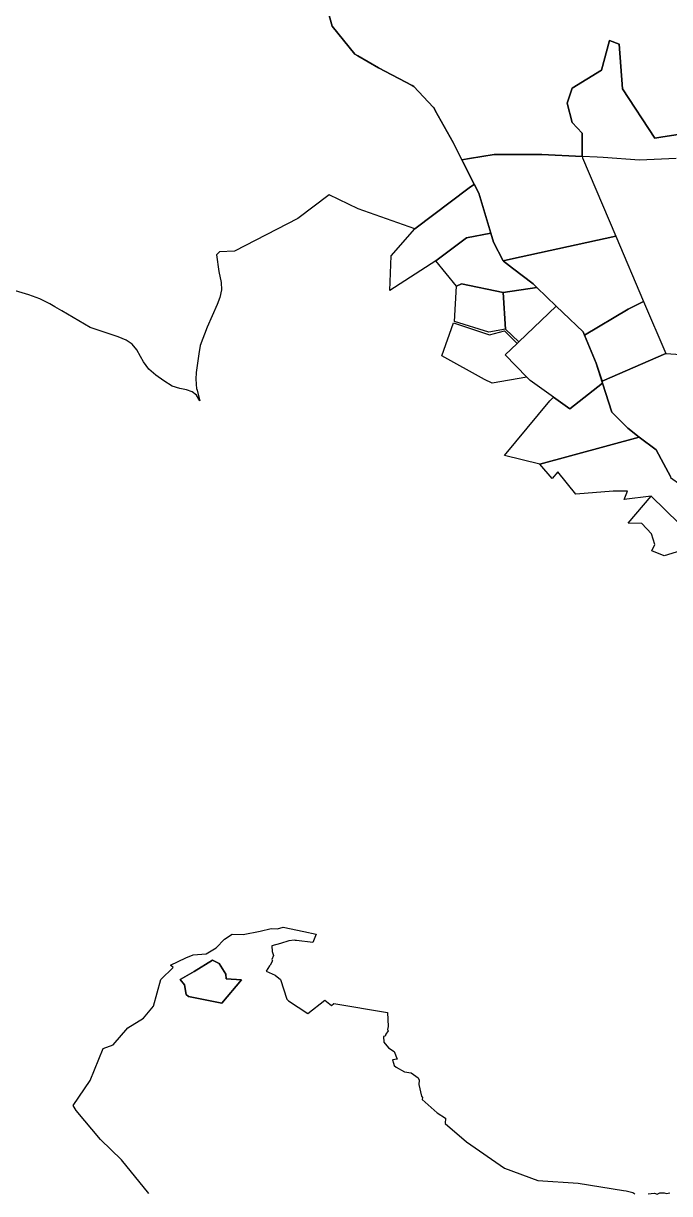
# Model space of a CAD drawing. Extents: x 542592 to 549536, y 1840490 to 1846308.
# Drawn here: x 545095 to 545995, y 1841884 to 1843515 of the extents above; entities that cross this region are included whole.
import ezdxf

# ---------------------------------------------------------------- set-up
doc = ezdxf.new("R2010")
doc.units = 0
doc.layers.add('Level 10', color=7, linetype='Continuous')

msp = doc.modelspace()

# ---------------------------------------------------------------- linework, layer by layer
at = {"layer": 'Level 10'}
for points in [[(545519.3367, 1843531.0397), (545524.89, 1843511.32), (545556.67, 1843472.38), (545560.6273, 1843470.061), (545589.23, 1843453.3), (545636.1282, 1843428.3225), (545638.48, 1843427.07), (545665.7072, 1843398.266), (545666.28, 1843397.66), (545668.4047, 1843393.8465), (545693.29, 1843349.18), (545705.53, 1843324.95), (545706.9072, 1843322.2243), (545722.6791, 1843291.0093), (545721.4691, 1843290.1019), (545721.47, 1843290.1), (545715.7615, 1843285.8188), (545640, 1843229), (545561.14, 1843256.62), (545520.48, 1843275.99), (545476.93, 1843243.06), (545388.93, 1843197.48), (545368.24, 1843196.75), (545364.03, 1843192.61), (545366.89, 1843169.51), (545370.53, 1843153.97), (545370.94, 1843143.81), (545368.64, 1843133.08), (545364.81, 1843123.24), (545350.88, 1843091.73), (545340.91, 1843065.98), (545339.47, 1843054.39), (545335.7, 1843028.63), (545335.08, 1843019.12), (545335.36, 1843012.86), (545336.2269, 1843005.5106), (545336.26, 1843005.23), (545340.5867, 1842988.9423), (545336.09, 1842996.97), (545329.9, 1843001.45), (545322.21, 1843004.21), (545312.81, 1843006.09), (545302.24, 1843009.73), (545290.65, 1843016.87), (545279.46, 1843024.73), (545269.59, 1843033.42), (545262.24, 1843043.38), (545258.22, 1843051.09), (545252.97, 1843060.26), (545246.3, 1843067.83), (545238.25, 1843073.41), (545227.14, 1843078.32), (545200.67, 1843087.03), (545187.75, 1843091.14), (545148.4, 1843114.28), (545138.78, 1843120.24), (545131.8, 1843124.14), (545117.67, 1843131.06), (545102.44, 1843136.79), (545083.81, 1843142.29)], [(546228.18, 1843394.55), (545982.4, 1843356.31), (545974, 1843355), (545928.89, 1843424.01), (545924.61, 1843486.27), (545911, 1843491), (545900, 1843450), (545859, 1843425), (545852, 1843404), (545859, 1843377), (545873, 1843362), (545872.72, 1843329.53), (545816.87, 1843332.48), (545750.27, 1843332.48), (545716.0905, 1843326.7274), (545705.53, 1843324.95), (545693.29, 1843349.18), (545668.4047, 1843393.8465), (545666.28, 1843397.66), (545665.7072, 1843398.266), (545638.48, 1843427.07), (545636.1282, 1843428.3225), (545589.23, 1843453.3), (545560.6273, 1843470.061), (545556.67, 1843472.38), (545524.89, 1843511.32), (545519.3367, 1843531.0397)], [(546003.93, 1843327.01), (545952.75, 1843324.37), (545902.36, 1843327.97), (545893.6999, 1843328.4258), (545872.72, 1843329.53), (545873, 1843362), (545859, 1843377), (545852, 1843404), (545859, 1843425), (545900, 1843450), (545911, 1843491), (545924.61, 1843486.27), (545928.89, 1843424.01), (545974, 1843355), (545982.4, 1843356.31), (546228.18, 1843394.55)], [(545995.91, 1842883.43), (545986.2633, 1842901.5814), (545976.06, 1842920.78), (545952.5057, 1842938.6888), (545952.51, 1842938.69), (545936.34, 1842950.98), (545914.1, 1842973.24), (545901.36, 1843013.83), (545892.65, 1843041.59), (545900.6, 1843016.27), (545989.24, 1843055.08), (546052, 1843051.09)], [(545269.88, 1841884.34), (545231.37, 1841931.39), (545202.21, 1841959.53), (545168.67, 1842000), (545164.5, 1842007.2), (545187.99, 1842042.05), (545206.25, 1842086.34), (545219.93, 1842091.72), (545240.33, 1842115.24), (545262.36, 1842128.62), (545275.97, 1842145.43), (545286.33, 1842182.54), (545303.32, 1842199.32), (545299.9295, 1842202.9025), (545321.02, 1842212.92), (545331.17, 1842217.11), (545349.27, 1842218.31), (545363.54, 1842226.84), (545375.19, 1842239.02), (545385.59, 1842246), (545401.13, 1842245.53), (545424.48, 1842249.85), (545440, 1842253.77), (545448.88, 1842253.22), (545456.67, 1842255.8), (545485.53, 1842249.83), (545502.58, 1842245.95), (545498.19, 1842234.48), (545475.07, 1842237.12), (545473.68, 1842237.26), (545472.35, 1842237.57), (545464.38, 1842236.81), (545452.76, 1842233.02), (545441.04, 1842229.82), (545441.57, 1842221.7), (545443.32, 1842215.99), (545440.9, 1842210.46), (545442.01, 1842208.93), (545438.55, 1842202.71), (545437.65, 1842201.61), (545432.82, 1842194.32), (545445.39, 1842188.81), (545452.85, 1842182.68), (545461.66, 1842155.4), (545463.93, 1842153.18), (545490.81, 1842135.46), (545514.76, 1842153.82), (545524.14, 1842146.66), (545527.02, 1842149.2), (545601.69, 1842136.94), (545602.84, 1842117.04), (545601.94, 1842112.94), (545602.91, 1842111.35), (545599.41, 1842106.41), (545598.71, 1842103.64), (545596.36, 1842103.1), (545596.9, 1842095.17), (545603.22, 1842087.58), (545611.26, 1842082.27), (545615.34, 1842071.59), (545609.11, 1842070.63), (545610.12, 1842066.26), (545611.33, 1842062.85), (545613.84, 1842060.66), (545625.7, 1842053.82), (545634.69, 1842052.75), (545644.63, 1842045.62), (545646.07, 1842042.65), (545645.56, 1842036.44), (545649.12, 1842020.08), (545650.53, 1842018.17), (545650.38, 1842015.58), (545670.98, 1841996.72), (545682.75, 1841989.62), (545682, 1841981.84), (545711.89, 1841956.3), (545764.69, 1841919.95), (545811.2, 1841902.51), (545867.59, 1841898.88), (545930.36, 1841888.54), (545934.01, 1841888.25), (545943.56, 1841885.82), (545946.06, 1841883.94)], [(545964.8, 1841883.91), (545968.89, 1841884.58), (545973.56, 1841885.19), (545977.4, 1841883.81), (545981.18, 1841885.23), (545987.26, 1841885.51), (545990.46, 1841884.54), (545995.16, 1841885.21)]]:
    msp.add_lwpolyline(points, dxfattribs=at)
for points in [[(545772.9372, 1843186.4284), (545762.9837, 1843184.2608), (545749.69, 1843210.09), (545745.8574, 1843222.7695), (545745.86, 1843222.77), (545729.03, 1843278.44), (545722.6791, 1843291.0093), (545706.9072, 1843322.2243), (545705.53, 1843324.95), (545716.0905, 1843326.7274), (545750.27, 1843332.48), (545816.87, 1843332.48), (545872.72, 1843329.53), (545873.4739, 1843327.7543), (545919.89, 1843218.43)], [(545745.86, 1843222.77), (545745.8574, 1843222.7695), (545712, 1843216), (545669, 1843184), (545605, 1843143), (545607, 1843191), (545640, 1843229), (545715.7615, 1843285.8188), (545721.47, 1843290.1), (545721.4691, 1843290.1019), (545722.6791, 1843291.0093), (545729.03, 1843278.44)], [(545809.9064, 1843146.8595), (545763, 1843140), (545705, 1843152), (545698, 1843149), (545669, 1843184), (545712, 1843216), (545745.8574, 1843222.7695), (545749.69, 1843210.09), (545762.9837, 1843184.2608), (545763.19, 1843183.86), (545776.0939, 1843173.9275), (545804.49, 1843152.07), (545809.91, 1843146.86)], [(545919.89, 1843218.43), (545958.43, 1843127.64), (545937.18, 1843116.96), (545876.3346, 1843080.6327), (545874.38, 1843085.31), (545845.8, 1843112.33), (545836.8651, 1843120.9253), (545836.87, 1843120.93), (545809.91, 1843146.86), (545804.49, 1843152.07), (545776.0939, 1843173.9275), (545763.19, 1843183.86), (545762.9837, 1843184.2608), (545772.9372, 1843186.4284)], [(545763, 1843140), (545766, 1843089), (545743, 1843085), (545695.03, 1843099.42), (545698, 1843149), (545705, 1843152)], [(545836.87, 1843120.93), (545836.8651, 1843120.9253), (545784.99, 1843071.47), (545766, 1843089), (545763, 1843140), (545809.9064, 1843146.8595), (545809.91, 1843146.86)], [(545958.43, 1843127.64), (545989.24, 1843055.08), (545900.6, 1843016.27), (545892.65, 1843041.59), (545876.3346, 1843080.6327), (545937.18, 1843116.96)], [(545892.65, 1843041.59), (545901.36, 1843013.83), (545855.54, 1842978.03), (545833.16, 1842994.03), (545800.61, 1843017.31), (545796.04, 1843022.03), (545765.85, 1843053.22), (545782.51, 1843069.1), (545784.99, 1843071.47), (545836.8651, 1843120.9253), (545845.8, 1843112.33), (545874.38, 1843085.31), (545876.3346, 1843080.6327)], [(545782.51, 1843069.1), (545765.85, 1843053.22), (545796.04, 1843022.03), (545747.71, 1843013.76), (545737, 1843019), (545677.57, 1843051.87), (545694, 1843098), (545744, 1843081), (545764.72, 1843086.52)], [(545952.51, 1842938.69), (545952.5057, 1842938.6888), (545814, 1842901), (545765, 1842913), (545828, 1842989), (545833.16, 1842994.03), (545855.54, 1842978.03), (545901.36, 1843013.83), (545914.1, 1842973.24), (545936.34, 1842950.98)], [(546024.61, 1842861.61), (546024.6089, 1842861.6072), (546008, 1842818), (545968.99, 1842856.04), (545931.29, 1842851.4), (545936, 1842863), (545916, 1842863), (545864, 1842859), (545839, 1842890), (545831, 1842881), (545814, 1842901), (545952.5057, 1842938.6888), (545976.06, 1842920.78), (545986.2633, 1842901.5814), (545995.91, 1842883.43), (545996.08, 1842882.37)], [(546025, 1842799), (546010, 1842780), (545987, 1842773), (545970, 1842780), (545974, 1842789), (545969.32, 1842803.75), (545956.01, 1842818.04), (545937.13, 1842818.52), (545968.99, 1842856.04), (546008, 1842818)], [(545377.29, 1842183.47), (545398.59, 1842182.46), (545371.51, 1842149.83), (545324.74, 1842159.22), (545321.82, 1842162), (545319.14, 1842175.38), (545313.3, 1842182.69), (545332.94, 1842193.69), (545358.21, 1842209.48), (545367.38, 1842205.02), (545376.73, 1842190.36)], [(545398.59, 1842182.46), (545377.29, 1842183.47), (545376.73, 1842190.36), (545367.38, 1842205.02), (545358.21, 1842209.48), (545332.94, 1842193.69), (545313.3, 1842182.69), (545319.14, 1842175.38), (545321.82, 1842162), (545324.74, 1842159.22), (545371.51, 1842149.83)]]:
    msp.add_lwpolyline(points, close=True, dxfattribs=at)

doc.saveas('drawing.dxf')
